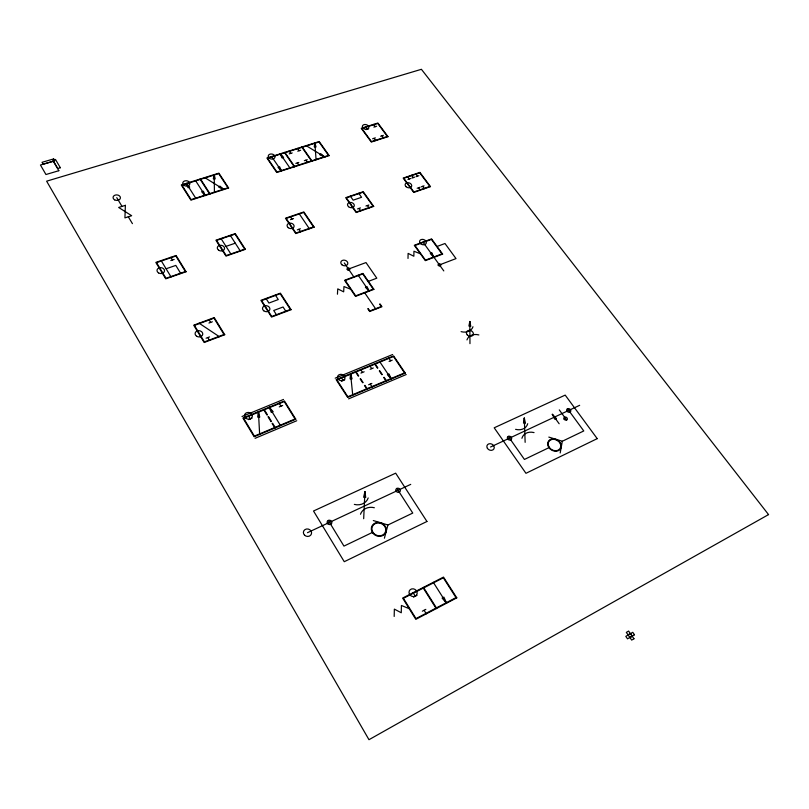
<?xml version="1.0" encoding="UTF-8"?>
<svg xmlns="http://www.w3.org/2000/svg" width="809" height="809" viewBox="0 0 809 809"><rect width="100%" height="100%" fill="white"/><g stroke="black" fill="none" stroke-linecap="round" stroke-linejoin="round"><path stroke-width="1.21" d="M408.009 258.445L408.11 253.389L413.854 256.251L413.945 251.215L420.407 253.804M394.185 616.448L394.357 609.116L401.274 612.767L401.416 605.476L409.192 608.661M363.676 518.711L364.94 491.65L363.615 497.232L365.729 497.474L364.94 491.65M337.434 294.203L337.757 288.874L343.663 291.847L343.967 286.538L350.631 289.217M350.56 373.687L350.085 378.804L352.077 378.834L350.56 373.687L352.744 395.217M258.425 411.67L257.656 417.09L259.76 417.1L258.425 411.67L259.649 434.433M314.863 142.9L314.256 146.844L316.036 146.965L314.863 142.9L316.076 159.828M524.293 417.98L523.494 423.006L525.446 423.249L524.293 417.98L525.142 442.341M560.192 452.969L562.316 441.249L583.764 430.954L567.493 408.737M469.817 321.476L468.907 326.037L470.787 326.29L469.817 321.476L469.968 343.643M214.203 174.613L213.313 178.799L215.194 178.91L214.203 174.613L214.436 192.552M384.396 538.218L387.926 524.99L412.752 513.068L396.875 488.414M629.958 637.623L632.254 636.289M628.027 634.843L630.322 633.508M435.93 608.135L415.998 618.582L403.418 598.306L423.309 588.092M436.405 607.883L456.003 597.608L443.342 577.808L423.785 587.85M422.349 611.199L425.837 609.379M413.551 597.082L417.019 595.293M372.373 532.453L343.956 546.105L328.302 520.43M548.906 447.69L524.434 459.441L508.274 436.385M307.481 532.686L410.729 484.369M490.547 447.013L579.669 405.309M255.088 438.316L296.741 420.741M348.598 398.857L406.229 374.537M368.631 384.771L371.847 383.426M248.515 419.618L252.014 418.162M279.267 406.887L282.685 405.471M341.529 381.13L344.786 379.785M360.935 373.101L364.141 371.776M370.128 369.298L373.303 367.984M389.099 361.451L392.234 360.157M241.992 416.524L283.504 399.444M335.199 378.167L392.668 354.514M438.336 265.342L456.013 258.587L444.98 243.509L437.072 246.472M368.398 281.36L376.802 278.185L365.992 262.571L347.283 269.498M206.083 338.213L209.521 336.918M208.944 323.044L212.362 321.78M297.328 229.837L300.402 228.765M357.527 208.934L360.46 207.923M365.941 206.022L368.853 205.011M417.171 188.244L419.962 187.273M421.267 186.818L424.047 185.848M226.014 246.371L235.288 243.185M166.098 268.76L175.816 265.413L180.811 273.584M170.82 260.569L174.188 259.416M290.461 219.633L293.536 218.582M407.918 179.446L410.709 178.496M411.933 178.071L414.714 177.12M416.109 176.645L418.89 175.695M209.45 193.735L191.126 199.621L181.964 185.19L200.227 179.436M209.895 193.584L227.956 187.779L218.683 173.622L200.672 179.295M294.102 166.492L276.941 172.014L267.546 158.21L284.667 152.82M294.516 166.361L311.445 160.91M311.849 160.779L328.545 155.409L319.029 141.99L302.374 147.238M295.841 163.408L298.804 162.457M304.346 160.688L307.289 159.737M372.595 138.794L375.386 137.894M380.594 136.225L383.365 135.336M289.238 153.862L292.201 152.931M297.722 151.182L300.665 150.252M365.88 129.632L368.661 128.752M373.859 127.104L376.63 126.234M285.081 152.689L301.969 147.369M373.313 520.551L387.926 524.99M548.805 437.093L562.316 441.249M324.834 157.017L319.868 154.802L320.86 153.801L324.834 157.017L306.126 145.65M223.911 189.498L218.784 187.192L219.896 186.121L223.911 189.498L204.758 177.596M199.095 323.196L219.411 336.736M552.294 414.289L556.45 418.577L554.893 419.315L552.294 414.289L559.161 423.754M280.197 153.821L283.615 157.381L282.017 157.886L280.197 153.821L290.087 168.201M281.471 170.972L278.033 167.362L279.631 166.846L281.471 170.972L271.602 156.531M369.137 291.189L365.385 287.215L367.013 286.598L369.137 291.189L358.175 275.202M391.303 378.976L387.359 374.688L389.038 373.991L391.303 378.976L379.714 361.674M205.142 195.545L201.704 191.794L203.403 191.248L205.142 195.545L195.485 180.518M186.313 183.4L189.721 187.132L188.012 187.678L186.313 183.4L195.94 198.508M446.558 603.211L442.098 598.094L443.919 597.143L446.558 603.211L433.3 582.328M269.245 407.21L273.159 411.71L271.318 412.469L269.245 407.21L280.551 425.625M415.745 173.804L417.495 176.17M422.662 186.333L424.432 188.73M411.569 175.229L413.328 177.596M373.576 124.404L375.245 126.669M381.979 135.781L383.668 138.066M418.566 187.749L420.336 190.155M407.564 176.595L409.314 178.971M365.597 126.912L367.276 129.187M373.991 138.339L375.679 140.645M559.292 409.91L566.654 420.013M422.965 242.083L443.797 270.914M358.69 193.25L361.562 197.295L353.169 200.167L350.307 196.112M367.397 205.516L369.147 207.984M358.994 208.429L360.743 210.906M302.141 146.904L312.082 161.112M301.737 147.036L311.677 161.244M297.55 148.35L299.199 150.717M305.812 160.212L307.481 162.599M630.474 633.639L632.183 636.107M289.076 151.03L290.724 153.397M297.328 162.933L298.986 165.329M284.849 152.355L294.749 166.694M284.434 152.486L294.334 166.826M380.109 304.002L381.969 306.712L369.662 311.516L367.812 308.785M379.674 304.164L381.282 306.5L369.834 310.959L368.247 308.613M344.31 262.955L353.786 276.84M364.738 292.868L375.831 309.109M299.087 213.576L309.402 228.795M388.745 357.952L390.666 360.804M290.289 216.569L291.998 219.108M298.865 229.301L300.594 231.859M374.982 363.625L377.874 367.943M379.734 370.734L382.293 374.557M384.103 377.277L386.571 380.968M374.547 363.807L377.429 368.125M379.29 370.916L381.848 374.739M383.658 377.469L386.126 381.15M369.794 365.759L371.715 368.641M360.632 369.541L362.543 372.433M370.239 384.093L372.18 387.026M355.829 371.513L358.7 375.882M360.561 378.713L363.099 382.576M364.92 385.327L367.367 389.058M355.384 371.705L358.256 376.074M360.116 378.895L362.654 382.758M364.465 385.519L366.912 389.24M341.246 377.53L343.158 380.463M200.45 178.951L210.118 193.938M275.343 295.022L278.266 299.563L268.932 303.041L266.009 298.47M286.022 311.586L283.069 307.005L273.715 310.504L276.668 315.116M200.005 179.092L209.673 194.079M230.241 235.328L240.374 251.093M220.978 238.483L231.081 254.319M423.481 587.364L436.718 608.378M422.996 587.607L436.233 608.631M413.096 592.694L415.29 596.193M424.098 610.289L426.313 613.829M279.105 403.145L280.976 406.179M264.088 409.334L267.425 414.805M268.487 416.544L271.511 421.489M272.582 423.238L275.373 427.809M170.851 257.292L172.499 259.992M208.914 319.565L210.653 322.417M263.603 409.536L266.94 415.007M268.001 416.746L271.025 421.691M272.097 423.441L274.888 428.012M161.143 260.599L171.073 276.971M207.802 337.565L209.561 340.458M116.749 197.649L122.028 206.396M128.307 216.802L132.433 223.648M248.403 415.806L250.264 418.89M521.916 438.296A11.508 9.405 29.6 0 1 534.041 432.593M527.711 423.704A11.387 9.263 27.9 0 1 515.596 429.346M360.49 514.261A12.226 10.841 22.4 0 1 374.355 507.739M368.196 497.95A12.105 10.638 19.9 0 1 354.342 504.401M466.955 339.911A10.962 8.697 23.3 0 1 478.857 334.936M472.972 326.745A10.861 8.555 22 0 1 461.09 331.66M125.385 205.334L124.93 217.884L131.675 215.72L118.65 207.458L125.385 205.334M633.973 638.756L631.677 640.091L626.328 632.385L628.613 631.05L633.973 638.756M634.478 634.772L627.511 638.837L625.802 636.37L632.769 632.314L634.478 634.772M768.55 514.595L368.975 739.699L46.629 181.176L421.408 69.301L768.55 514.595M456.792 597.841L415.816 619.34L402.629 598.063L443.504 577.09L456.792 597.841M426.94 521.481L344.26 561.699L313.518 511.005L395.672 473.174L426.94 521.481M597.214 438.64L525.961 473.305L494.198 427.799L565.198 395.105L597.214 438.64M295.042 418.981L254.37 436.102L243.671 418.293L284.222 401.567L295.042 418.981M404.54 372.878L347.819 396.754L336.868 379.856L393.467 356.516L404.54 372.878M295.791 419.204L254.137 436.749L242.912 418.071L284.434 400.951L295.791 419.204M405.258 373.091L347.637 397.371L336.15 379.633L393.629 355.93L405.258 373.091M373.222 289.147L355.677 295.851L345.261 280.49L362.766 273.948L373.222 289.147M373.91 289.359L355.495 296.397L344.573 280.288L362.938 273.422L373.91 289.359M441.957 253.884L425.463 260.124L414.956 245.491L431.419 239.393L441.957 253.884M442.624 254.097L425.322 260.64L414.299 245.289L431.561 238.898L442.624 254.097M431.814 252.974L430.277 253.551L433.998 257.353L431.814 252.974M224.022 334.501L204.404 341.904L194.443 325.41L214.001 318.18L224.022 334.501M290.391 309.453L271.753 316.491L261.6 300.584L280.187 293.707L290.391 309.453M224.74 334.724L204.161 342.49L193.715 325.188L214.233 317.603L224.74 334.724M291.098 309.675L271.541 317.057L260.902 300.361L280.399 293.161L291.098 309.675M244.722 249.121L226.207 255.563L216.59 240.415L235.055 234.135L244.722 249.121M245.41 249.334L225.984 256.089L215.902 240.202L235.267 233.619L245.41 249.334M185.382 271.531L165.987 278.276L156.542 262.632L175.866 256.038L185.382 271.531M313.508 226.924L295.952 233.032L286.143 218.42L303.668 212.443L313.508 226.924M373.05 206.194L356.314 212.019L346.363 197.881L363.069 192.188L373.05 206.194M429.852 186.414L413.874 191.976L403.812 178.283L419.76 172.843L429.852 186.414M186.08 271.743L165.744 278.832L155.834 262.409L176.109 255.502L186.08 271.743M314.185 227.127L295.76 233.548L285.476 218.218L303.85 211.948L314.185 227.127M373.707 206.396L356.142 212.514L345.716 197.679L363.241 191.703L373.707 206.396M430.489 186.616L413.733 192.451L403.175 178.091L419.901 172.388L430.489 186.616M387.38 136.478L371.462 141.605L361.856 128.489L377.742 123.474L387.38 136.478M228.623 187.981L190.904 200.126L181.287 184.988L218.895 173.136L228.623 187.981M329.182 155.611L276.749 172.489L266.899 158.008L319.201 141.535L329.182 155.611M388.007 136.67L371.301 142.05L361.229 128.287L377.894 123.039L388.007 136.67M58.835 170.709L45.951 174.522L40.45 165.006L53.303 161.254L58.835 170.709M60.341 167.736L57.783 168.494L52.939 160.233L55.497 159.484L60.341 167.736M53.667 158.918L42.038 162.306L43.14 164.197L54.769 160.799L53.667 158.918M114.696 199.884A3.691 2.761 4.4 0 0 120.42 197.962A3.691 2.761 4.4 0 0 115.111 195.121A3.691 2.761 4.4 0 0 114.696 199.884M184.209 185.443A3.58 2.66 7.6 0 0 189.852 183.906A3.58 2.66 7.6 0 0 184.867 180.872A3.58 2.66 7.6 0 0 184.209 185.443M269.316 158.2A3.428 2.518 11.4 0 0 274.929 157.381A3.428 2.518 11.4 0 0 270.57 154.023A3.428 2.518 11.4 0 0 269.316 158.2M363.352 128.348A3.287 2.346 15.2 0 0 368.732 127.893A3.287 2.346 15.2 0 0 364.707 124.505A3.287 2.346 15.2 0 0 363.352 128.348M158.503 272.886A3.772 2.953 5.3 0 0 164.51 271.086A3.772 2.953 5.3 0 0 159.282 267.83A3.772 2.953 5.3 0 0 158.503 272.886M218.612 250.193A3.661 2.842 8.6 0 0 224.518 248.808A3.661 2.842 8.6 0 0 219.643 245.38A3.661 2.842 8.6 0 0 218.612 250.193M288.257 227.693A3.549 2.71 12.2 0 0 294.041 226.722A3.549 2.71 12.2 0 0 289.501 223.163A3.549 2.71 12.2 0 0 288.257 227.693M348.537 206.689A3.448 2.589 15 0 0 354.211 206.093A3.448 2.589 15 0 0 349.994 202.442A3.448 2.589 15 0 0 348.537 206.689M406.027 186.657A3.367 2.478 17.3 0 0 411.589 186.414A3.367 2.478 17.3 0 0 407.696 182.682A3.367 2.478 17.3 0 0 406.027 186.657M196.668 336.271A3.853 3.135 6.5 0 0 202.746 334.279A3.853 3.135 6.5 0 0 197.345 330.891A3.853 3.135 6.5 0 0 196.668 336.271M263.704 310.747A3.732 2.993 10.8 0 0 269.822 309.574A3.732 2.993 10.8 0 0 265.079 305.741A3.732 2.993 10.8 0 0 263.704 310.747M341.833 264.715A3.57 2.781 15 0 0 347.718 264.017A3.57 2.781 15 0 0 343.37 260.154A3.57 2.781 15 0 0 341.833 264.715M420.498 243.6A3.469 2.629 18.6 0 0 426.212 243.287A3.469 2.629 18.6 0 0 422.177 239.363A3.469 2.629 18.6 0 0 420.498 243.6M245.936 418.344A3.954 3.367 9.1 0 0 252.297 416.493A3.954 3.367 9.1 0 0 246.967 412.6A3.954 3.367 9.1 0 0 245.936 418.344M338.617 379.583A3.792 3.145 16 0 0 344.877 378.642A3.792 3.145 16 0 0 340.255 374.375A3.792 3.145 16 0 0 338.617 379.583M467.228 334.875A3.62 2.862 22.6 0 0 473.214 334.784A3.62 2.862 22.6 0 0 469.25 330.355A3.62 2.862 22.6 0 0 467.228 334.875M304.558 535.184A4.126 3.721 15.6 0 0 311.435 533.879A4.126 3.721 15.6 0 0 306.449 529.015A4.126 3.721 15.6 0 0 304.558 535.184M487.433 448.388A3.843 3.196 27.7 0 0 493.854 448.975A3.843 3.196 27.7 0 0 490.355 443.696A3.843 3.196 27.7 0 0 487.433 448.388M409.445 594.14A4.187 3.792 31.6 0 0 416.514 595.121A4.187 3.792 31.6 0 0 413.318 588.831A4.187 3.792 31.6 0 0 409.445 594.14M549.008 447.003A6.654 5.4 30.7 0 0 560.01 448.712A6.654 5.4 30.7 0 0 554.408 439.358A6.654 5.4 30.7 0 0 549.008 447.003M548.573 447.175A7.19 5.835 30.7 0 0 560.455 449.015A7.19 5.835 30.7 0 0 554.408 438.903A7.19 5.835 30.7 0 0 548.573 447.175M507.708 438.953A2.245 1.851 28.3 0 0 511.45 439.267A2.245 1.851 28.3 0 0 509.357 436.203A2.245 1.851 28.3 0 0 507.708 438.953M566.937 411.073A2.194 1.749 29.7 0 0 570.567 411.629A2.194 1.749 29.7 0 0 568.676 408.585A2.194 1.749 29.7 0 0 566.937 411.073M564.106 419.133A1.84 1.476 30 0 0 567.149 419.598A1.84 1.476 30 0 0 565.572 417.039A1.84 1.476 30 0 0 564.106 419.133M373.353 532.919A7.099 6.32 23.6 0 0 385.317 532.261A7.099 6.32 23.6 0 0 377.823 522.938A7.099 6.32 23.6 0 0 373.353 532.919M372.909 533.212A7.675 6.826 23.6 0 0 385.842 532.504A7.675 6.826 23.6 0 0 377.742 522.422A7.675 6.826 23.6 0 0 372.909 533.212M327.726 523.736A2.407 2.154 18 0 0 331.761 523.201A2.407 2.154 18 0 0 329 520.227A2.407 2.154 18 0 0 327.726 523.736M396.208 491.316A2.346 2.043 23.4 0 0 400.172 491.346A2.346 2.043 23.4 0 0 397.866 488.201A2.346 2.043 23.4 0 0 396.208 491.316M438.478 265.514A1.375 1.052 19.7 0 0 440.743 265.413A1.375 1.052 19.7 0 0 439.166 263.815A1.375 1.052 19.7 0 0 438.478 265.514M347.486 269.741A1.406 1.092 15.3 0 0 349.812 269.488A1.406 1.092 15.3 0 0 348.123 267.951A1.406 1.092 15.3 0 0 347.486 269.741"/></g></svg>
